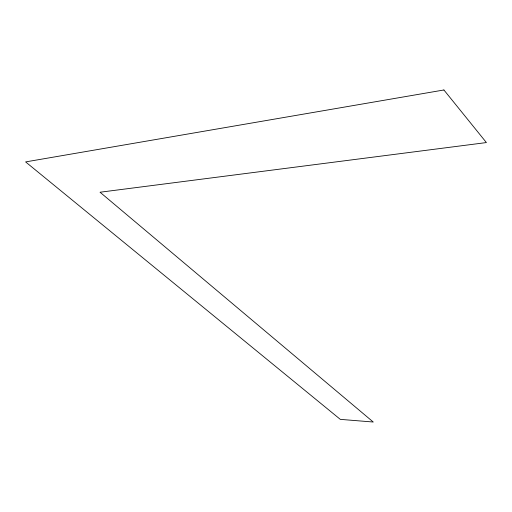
<?xml version="1.0" encoding="UTF-8"?>
<svg xmlns="http://www.w3.org/2000/svg" width="512" height="512" viewBox="0 0 512 512"><rect width="100%" height="100%" fill="white"/><g stroke="black" fill="none" stroke-linecap="round" stroke-linejoin="round"><path stroke-width="0.77" d="M443.91 89.978L25.6 161.907L340.307 419.366L373.254 422.022L100.045 192.23L486.4 142.566L443.91 89.978"/></g></svg>
